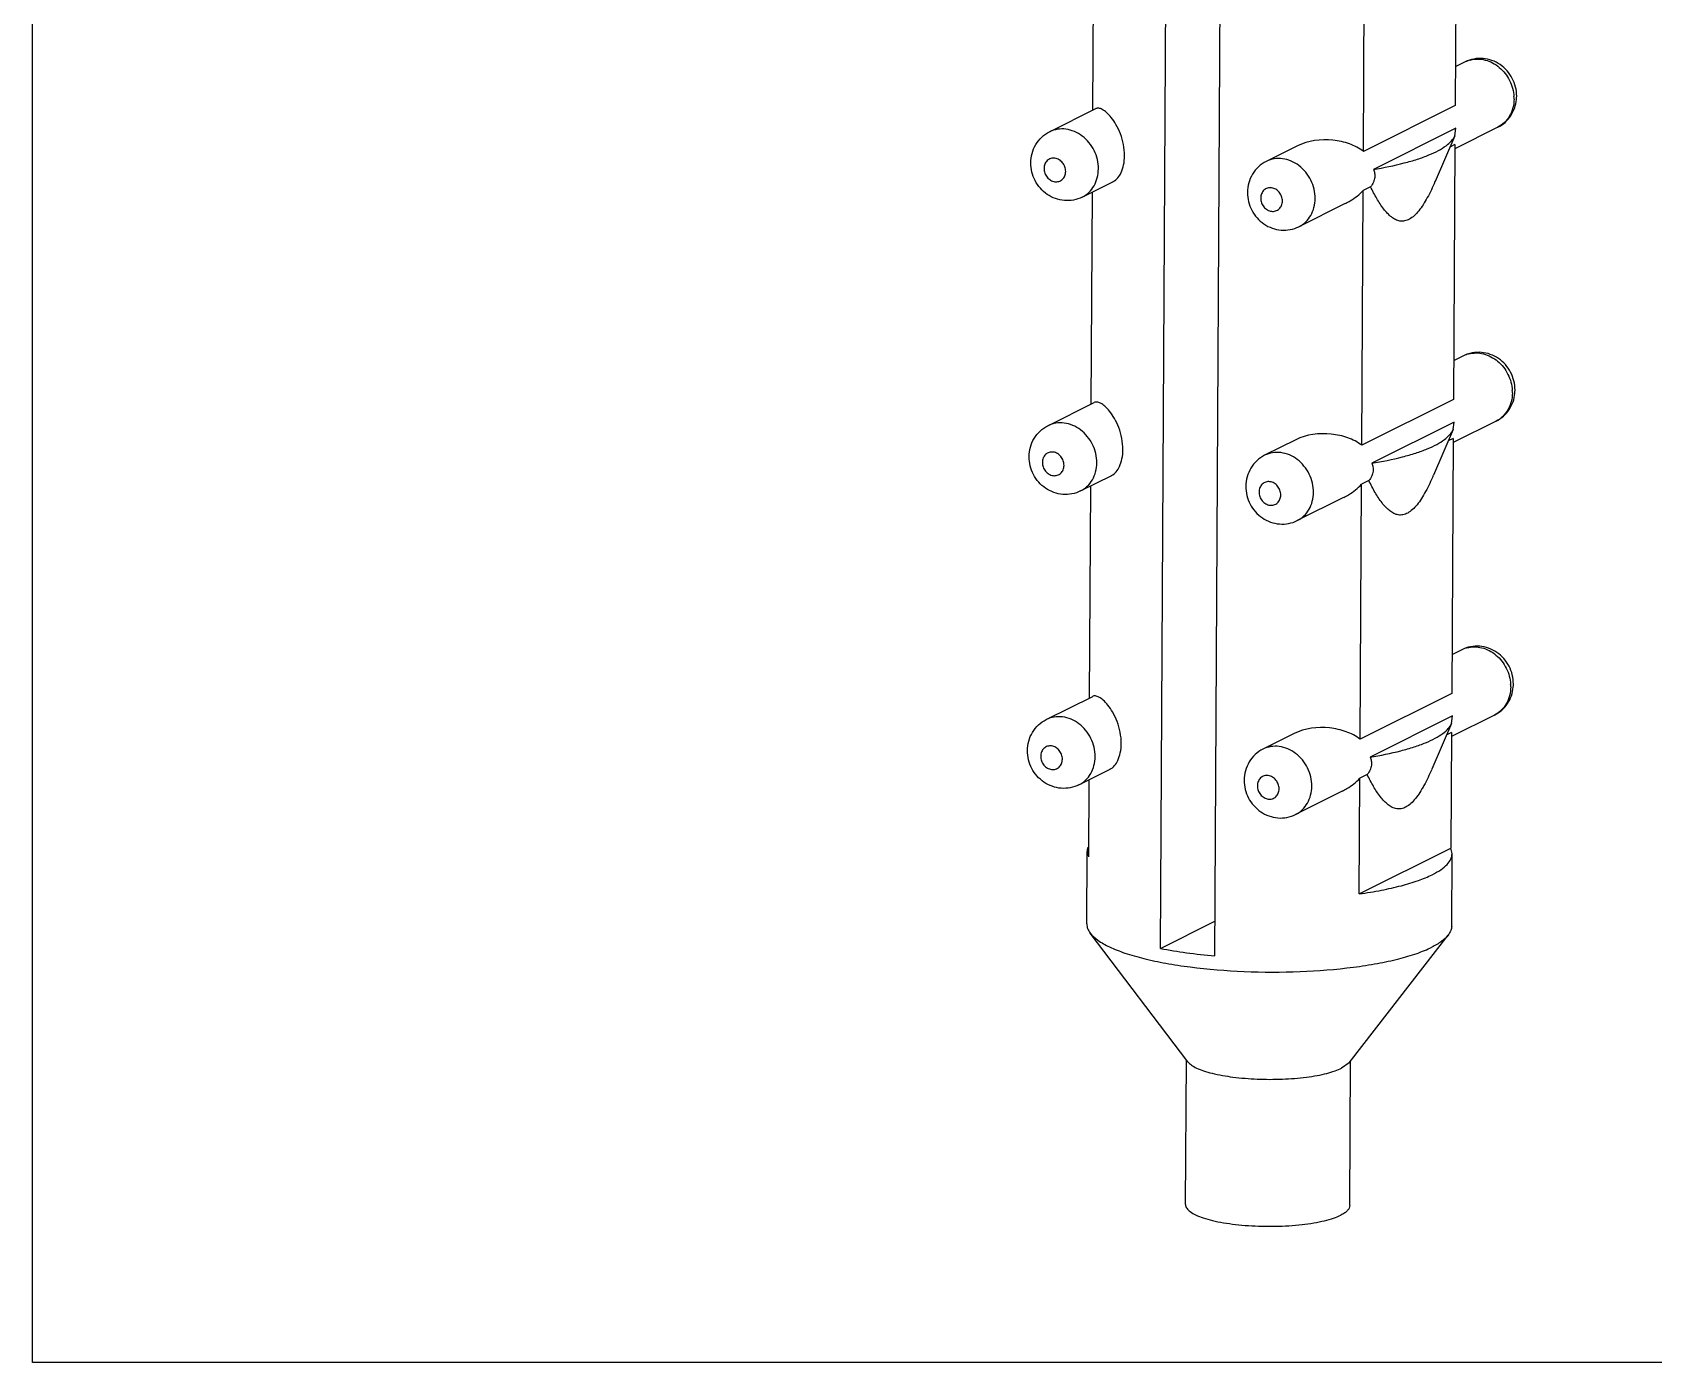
# Model space of a CAD drawing. Extents: x 0 to 1354, y 0 to 992.
# Drawn here: x 988.6 to 1041.9, y 453.6 to 497.3 of the extents above; entities that cross this region are included whole.
import ezdxf

# ---------------------------------------------------------------- set-up
doc = ezdxf.new("R2010")
doc.units = 0
doc.header["$LTSCALE"] = 10
doc.header["$MEASUREMENT"] = 0
doc.layers.get('0').update_dxf_attribs({"linetype": 'CONTINUOUS'})
doc.layers.add('02___PRT_ALL_AXES', color=7, linetype='CONTINUOUS')

msp = doc.modelspace()

# ---------------------------------------------------------------- linework, layer by layer
at = {"color": 7, "linetype": 'Continuous'}
for p, q in [((1025.721, 467.202), (1026.05, 525.757)), ((1027.502, 466.959), (1027.831, 525.513)), ((1035.432, 494.171), (1032.72, 492.816)), ((1035.402, 493.924), (1034.752, 492.421)), ((1035.402, 493.924), (1035.432, 494.171)), ((1035.401, 493.63), (1035.24, 493.55)), ((1032.628, 492.244), (1032.387, 492.124)), ((1035.378, 484.509), (1032.666, 483.153)), ((1035.348, 484.262), (1034.698, 482.759)), ((1035.348, 484.261), (1035.378, 484.509)), ((1035.347, 483.968), (1035.186, 483.887)), ((1032.574, 482.582), (1032.333, 482.461)), ((1035.323, 474.846), (1032.612, 473.491)), ((1035.294, 474.599), (1034.643, 473.097)), ((1035.294, 474.599), (1035.323, 474.846)), ((1035.292, 474.305), (1035.132, 474.225)), ((1032.52, 472.919), (1032.279, 472.799)), ((1023.31, 470.391), (1023.349, 470.212)), ((1032.258, 468.995), (1035.271, 470.501)), ((1035.31, 470.323), (1035.271, 470.501)), ((1025.721, 467.202), (1027.509, 468.096))]:
    msp.add_line(p, q, dxfattribs=at)
msp.add_lwpolyline([(1095.253, 618.265), (1095.253, 618.265), (1095.253, 453.585), (988.62, 453.585), (988.62, 618.265)])
for centre, radius, start, end in [((1036.142, 495.546), 0.896, 105.0908, 116.5406), ((1036.082, 495.135), 1.265, 359.69, 3.3256), ((1036.225, 495.228), 1.209, 354.7318, 359.6764), ((1036.087, 485.884), 0.896, 105.0908, 116.5406), ((1036.028, 485.473), 1.265, 359.69, 3.3256), ((1036.171, 485.566), 1.209, 354.7318, 359.6764), ((1036.033, 476.222), 0.896, 105.0908, 116.5406), ((1035.973, 475.81), 1.265, 359.69, 3.3256), ((1036.117, 475.903), 1.209, 354.7318, 359.6764)]:
    msp.add_arc(centre, radius, start, end, dxfattribs=at)
for points, knots in [([(1037.434, 495.221), (1037.435, 495.322), (1037.41, 495.526), (1037.302, 495.813), (1037.128, 496.066), (1036.898, 496.269), (1036.626, 496.409), (1036.328, 496.474), (1036.024, 496.458), (1035.831, 496.393), (1035.741, 496.348)], [0, 0, 0, 0, 0.125412, 0.251172, 0.376846, 0.502211, 0.627115, 0.751613, 0.875869, 1, 1, 1, 1]), ([(1035.908, 496.411), (1035.987, 496.432), (1036.152, 496.454), (1036.403, 496.421), (1036.647, 496.327), (1036.946, 496.125), (1037.234, 495.756), (1037.334, 495.392), (1037.345, 495.209)], [0, 0, 0, 0, 0.114836, 0.232873, 0.355003, 0.481207, 0.740523, 1, 1, 1, 1]), ([(1037.347, 495.128), (1037.346, 495.03), (1037.322, 494.836), (1037.216, 494.569), (1037.045, 494.347), (1036.894, 494.241), (1036.814, 494.201)], [0, 0, 0, 0, 0.263055, 0.516338, 0.760765, 1, 1, 1, 1]), ([(1036.814, 494.201), (1036.9, 494.244), (1037.06, 494.352), (1037.251, 494.571), (1037.38, 494.832), (1037.42, 495.021), (1037.429, 495.117)], [0, 0, 0, 0, 0.249382, 0.499005, 0.749051, 1, 1, 1, 1]), ([(1021.453, 493.031), (1021.454, 493.136), (1021.482, 493.346), (1021.607, 493.638), (1021.806, 493.884), (1021.98, 494.005), (1022.073, 494.051)], [0, 0, 0, 0, 0.250995, 0.501131, 0.75069, 1, 1, 1, 1]), ([(1023.678, 492.832), (1023.679, 492.935), (1023.655, 493.143), (1023.548, 493.439), (1023.378, 493.704), (1023.156, 493.92), (1022.896, 494.073), (1022.614, 494.151), (1022.332, 494.149), (1022.154, 494.092), (1022.073, 494.051)], [0, 0, 0, 0, 0.129452, 0.261225, 0.393028, 0.522644, 0.64831, 0.769235, 0.885889, 1, 1, 1, 1]), ([(1032.72, 492.816), (1033.062, 492.871), (1033.551, 492.968), (1034.158, 493.142), (1034.535, 493.278), (1034.851, 493.424), (1035.103, 493.578), (1035.29, 493.739), (1035.376, 493.863), (1035.402, 493.924)], [0, 0, 0, 0, 0.349335, 0.501144, 0.635835, 0.752632, 0.851368, 0.932907, 1, 1, 1, 1]), ([(1022.602, 492.748), (1022.603, 492.799), (1022.584, 492.903), (1022.507, 493.04), (1022.391, 493.141), (1022.252, 493.192), (1022.109, 493.183), (1021.987, 493.111), (1021.907, 492.99), (1021.89, 492.894), (1021.89, 492.845)], [0, 0, 0, 0, 0.132221, 0.266287, 0.3971, 0.521214, 0.638908, 0.75451, 0.873784, 1, 1, 1, 1]), ([(1030.805, 491.858), (1030.806, 491.961), (1030.781, 492.169), (1030.675, 492.465), (1030.505, 492.73), (1030.282, 492.946), (1030.022, 493.099), (1029.741, 493.178), (1029.458, 493.175), (1029.281, 493.118), (1029.2, 493.078)], [0, 0, 0, 0, 0.129452, 0.261225, 0.393028, 0.522644, 0.64831, 0.769235, 0.885889, 1, 1, 1, 1]), ([(1023.146, 491.905), (1023.056, 491.86), (1022.864, 491.795), (1022.559, 491.779), (1022.261, 491.844), (1021.989, 491.983), (1021.76, 492.186), (1021.586, 492.439), (1021.477, 492.726), (1021.452, 492.93), (1021.453, 493.031)], [0, 0, 0, 0, 0.124127, 0.248393, 0.372911, 0.497834, 0.623207, 0.748877, 0.874606, 1, 1, 1, 1]), ([(1021.89, 492.845), (1021.889, 492.794), (1021.908, 492.69), (1021.985, 492.553), (1022.1, 492.451), (1022.24, 492.4), (1022.383, 492.41), (1022.505, 492.482), (1022.585, 492.602), (1022.602, 492.699), (1022.602, 492.748)], [0, 0, 0, 0, 0.132221, 0.266287, 0.3971, 0.521214, 0.638908, 0.75451, 0.873784, 1, 1, 1, 1]), ([(1023.146, 491.905), (1023.226, 491.945), (1023.376, 492.051), (1023.547, 492.272), (1023.654, 492.54), (1023.678, 492.734), (1023.678, 492.832)], [0, 0, 0, 0, 0.239235, 0.483662, 0.736945, 1, 1, 1, 1]), ([(1029.2, 493.078), (1029.106, 493.031), (1028.932, 492.911), (1028.733, 492.664), (1028.609, 492.373), (1028.58, 492.162), (1028.58, 492.058)], [0, 0, 0, 0, 0.249297, 0.498858, 0.749004, 1, 1, 1, 1]), ([(1032.72, 492.816), (1032.739, 492.777), (1032.768, 492.691), (1032.774, 492.545), (1032.727, 492.388), (1032.665, 492.291), (1032.628, 492.244)], [0, 0, 0, 0, 0.211465, 0.441327, 0.704594, 1, 1, 1, 1]), ([(1029.729, 491.774), (1029.729, 491.825), (1029.711, 491.929), (1029.634, 492.066), (1029.518, 492.168), (1029.379, 492.219), (1029.236, 492.209), (1029.114, 492.137), (1029.034, 492.017), (1029.017, 491.92), (1029.016, 491.871)], [0, 0, 0, 0, 0.132221, 0.266287, 0.3971, 0.521213, 0.638907, 0.75451, 0.873784, 1, 1, 1, 1]), ([(1034.748, 492.412), (1034.671, 492.233), (1034.55, 491.976), (1034.365, 491.659), (1034.222, 491.457), (1034.073, 491.293), (1033.917, 491.175), (1033.755, 491.112), (1033.594, 491.109), (1033.444, 491.16), (1033.306, 491.25), (1033.178, 491.37), (1033.012, 491.568), (1032.824, 491.86), (1032.693, 492.112), (1032.628, 492.244)], [0, 0, 0, 0, 0.173088, 0.253249, 0.32715, 0.393191, 0.45041, 0.49991, 0.545213, 0.590633, 0.638989, 0.691185, 0.747191, 0.868709, 1, 1, 1, 1]), ([(1028.58, 492.058), (1028.579, 491.956), (1028.604, 491.753), (1028.712, 491.466), (1028.886, 491.213), (1029.116, 491.01), (1029.388, 490.87), (1029.686, 490.805), (1029.99, 490.821), (1030.183, 490.886), (1030.273, 490.931)], [0, 0, 0, 0, 0.125412, 0.251172, 0.376846, 0.502211, 0.627115, 0.751613, 0.875869, 1, 1, 1, 1]), ([(1029.016, 491.871), (1029.016, 491.82), (1029.035, 491.716), (1029.111, 491.579), (1029.227, 491.478), (1029.366, 491.427), (1029.509, 491.437), (1029.631, 491.508), (1029.711, 491.629), (1029.729, 491.725), (1029.729, 491.774)], [0, 0, 0, 0, 0.132221, 0.266287, 0.3971, 0.521213, 0.638907, 0.75451, 0.873784, 1, 1, 1, 1]), ([(1030.273, 490.931), (1030.353, 490.971), (1030.503, 491.077), (1030.674, 491.299), (1030.781, 491.566), (1030.805, 491.76), (1030.805, 491.858)], [0, 0, 0, 0, 0.239235, 0.483662, 0.736945, 1, 1, 1, 1]), ([(1037.38, 485.559), (1037.38, 485.66), (1037.356, 485.864), (1037.247, 486.151), (1037.073, 486.404), (1036.844, 486.607), (1036.572, 486.746), (1036.273, 486.811), (1035.969, 486.795), (1035.777, 486.73), (1035.687, 486.685)], [0, 0, 0, 0, 0.125412, 0.251172, 0.376846, 0.502211, 0.627115, 0.751613, 0.875869, 1, 1, 1, 1]), ([(1035.854, 486.749), (1035.932, 486.77), (1036.098, 486.791), (1036.349, 486.759), (1036.592, 486.664), (1036.892, 486.463), (1037.18, 486.094), (1037.28, 485.729), (1037.29, 485.546)], [0, 0, 0, 0, 0.114836, 0.232873, 0.355003, 0.481207, 0.740523, 1, 1, 1, 1]), ([(1037.293, 485.466), (1037.292, 485.368), (1037.268, 485.174), (1037.161, 484.906), (1036.991, 484.685), (1036.84, 484.579), (1036.76, 484.539)], [0, 0, 0, 0, 0.263055, 0.516338, 0.760765, 1, 1, 1, 1]), ([(1036.76, 484.539), (1036.846, 484.581), (1037.006, 484.69), (1037.196, 484.909), (1037.325, 485.169), (1037.366, 485.359), (1037.375, 485.455)], [0, 0, 0, 0, 0.249382, 0.499005, 0.749051, 1, 1, 1, 1]), ([(1021.399, 483.369), (1021.399, 483.474), (1021.428, 483.684), (1021.552, 483.976), (1021.751, 484.222), (1021.925, 484.342), (1022.019, 484.389)], [0, 0, 0, 0, 0.250995, 0.501131, 0.75069, 1, 1, 1, 1]), ([(1023.624, 483.17), (1023.625, 483.272), (1023.6, 483.48), (1023.494, 483.776), (1023.324, 484.041), (1023.101, 484.257), (1022.841, 484.41), (1022.56, 484.489), (1022.277, 484.486), (1022.1, 484.429), (1022.019, 484.389)], [0, 0, 0, 0, 0.129452, 0.261225, 0.393028, 0.522644, 0.64831, 0.769235, 0.885889, 1, 1, 1, 1]), ([(1032.666, 483.153), (1033.008, 483.209), (1033.497, 483.306), (1034.104, 483.48), (1034.48, 483.616), (1034.797, 483.761), (1035.049, 483.915), (1035.236, 484.077), (1035.321, 484.2), (1035.348, 484.261)], [0, 0, 0, 0, 0.349335, 0.501144, 0.635835, 0.752632, 0.851368, 0.932907, 1, 1, 1, 1]), ([(1023.092, 482.242), (1023.002, 482.197), (1022.809, 482.132), (1022.505, 482.116), (1022.207, 482.181), (1021.935, 482.321), (1021.705, 482.524), (1021.531, 482.777), (1021.423, 483.064), (1021.398, 483.268), (1021.399, 483.369)], [0, 0, 0, 0, 0.124127, 0.248393, 0.372911, 0.497834, 0.623207, 0.748877, 0.874606, 1, 1, 1, 1]), ([(1022.548, 483.085), (1022.548, 483.137), (1022.53, 483.241), (1022.453, 483.377), (1022.337, 483.479), (1022.198, 483.53), (1022.055, 483.52), (1021.933, 483.448), (1021.853, 483.328), (1021.836, 483.232), (1021.835, 483.183)], [0, 0, 0, 0, 0.132221, 0.266287, 0.3971, 0.521214, 0.638908, 0.75451, 0.873784, 1, 1, 1, 1]), ([(1021.835, 483.183), (1021.835, 483.131), (1021.854, 483.027), (1021.93, 482.891), (1022.046, 482.789), (1022.185, 482.738), (1022.328, 482.748), (1022.451, 482.82), (1022.53, 482.94), (1022.548, 483.036), (1022.548, 483.085)], [0, 0, 0, 0, 0.132221, 0.266287, 0.3971, 0.521214, 0.638908, 0.75451, 0.873784, 1, 1, 1, 1]), ([(1023.092, 482.242), (1023.172, 482.282), (1023.322, 482.389), (1023.493, 482.61), (1023.6, 482.877), (1023.624, 483.071), (1023.624, 483.17)], [0, 0, 0, 0, 0.239235, 0.483662, 0.736945, 1, 1, 1, 1]), ([(1029.145, 483.415), (1029.052, 483.369), (1028.878, 483.248), (1028.679, 483.002), (1028.554, 482.71), (1028.526, 482.5), (1028.525, 482.395)], [0, 0, 0, 0, 0.249297, 0.498858, 0.749004, 1, 1, 1, 1]), ([(1030.751, 482.196), (1030.751, 482.299), (1030.727, 482.507), (1030.62, 482.803), (1030.45, 483.068), (1030.228, 483.284), (1029.968, 483.437), (1029.687, 483.515), (1029.404, 483.513), (1029.226, 483.456), (1029.145, 483.415)], [0, 0, 0, 0, 0.129452, 0.261225, 0.393028, 0.522644, 0.64831, 0.769235, 0.885889, 1, 1, 1, 1]), ([(1032.666, 483.153), (1032.684, 483.114), (1032.714, 483.028), (1032.719, 482.882), (1032.673, 482.726), (1032.611, 482.629), (1032.574, 482.582)], [0, 0, 0, 0, 0.211465, 0.441327, 0.704594, 1, 1, 1, 1]), ([(1029.675, 482.112), (1029.675, 482.163), (1029.656, 482.267), (1029.58, 482.404), (1029.464, 482.505), (1029.325, 482.556), (1029.182, 482.547), (1029.059, 482.475), (1028.98, 482.354), (1028.962, 482.258), (1028.962, 482.209)], [0, 0, 0, 0, 0.132221, 0.266287, 0.3971, 0.521213, 0.638907, 0.75451, 0.873784, 1, 1, 1, 1]), ([(1034.693, 482.749), (1034.616, 482.571), (1034.496, 482.313), (1034.31, 481.996), (1034.168, 481.794), (1034.018, 481.63), (1033.862, 481.513), (1033.701, 481.45), (1033.54, 481.447), (1033.39, 481.498), (1033.252, 481.588), (1033.123, 481.708), (1032.957, 481.905), (1032.769, 482.198), (1032.638, 482.449), (1032.574, 482.582)], [0, 0, 0, 0, 0.173088, 0.253249, 0.32715, 0.393191, 0.45041, 0.49991, 0.545213, 0.590633, 0.638989, 0.691185, 0.747191, 0.868709, 1, 1, 1, 1]), ([(1028.525, 482.395), (1028.525, 482.294), (1028.549, 482.09), (1028.658, 481.803), (1028.832, 481.55), (1029.062, 481.347), (1029.334, 481.208), (1029.632, 481.143), (1029.936, 481.159), (1030.129, 481.224), (1030.218, 481.269)], [0, 0, 0, 0, 0.125412, 0.251172, 0.376846, 0.502211, 0.627115, 0.751613, 0.875869, 1, 1, 1, 1]), ([(1028.962, 482.209), (1028.962, 482.158), (1028.98, 482.054), (1029.057, 481.917), (1029.173, 481.815), (1029.312, 481.764), (1029.455, 481.774), (1029.577, 481.846), (1029.657, 481.966), (1029.674, 482.063), (1029.675, 482.112)], [0, 0, 0, 0, 0.132221, 0.266287, 0.3971, 0.521213, 0.638907, 0.75451, 0.873784, 1, 1, 1, 1]), ([(1030.218, 481.269), (1030.298, 481.309), (1030.449, 481.415), (1030.62, 481.636), (1030.726, 481.904), (1030.75, 482.098), (1030.751, 482.196)], [0, 0, 0, 0, 0.239235, 0.483662, 0.736945, 1, 1, 1, 1]), ([(1037.326, 475.896), (1037.326, 475.998), (1037.302, 476.201), (1037.193, 476.488), (1037.019, 476.741), (1036.789, 476.944), (1036.517, 477.084), (1036.219, 477.149), (1035.915, 477.133), (1035.722, 477.068), (1035.633, 477.023)], [0, 0, 0, 0, 0.125412, 0.251172, 0.376846, 0.502211, 0.627115, 0.751613, 0.875869, 1, 1, 1, 1]), ([(1035.8, 477.086), (1035.878, 477.108), (1036.043, 477.129), (1036.294, 477.096), (1036.538, 477.002), (1036.837, 476.8), (1037.126, 476.431), (1037.226, 476.067), (1037.236, 475.884)], [0, 0, 0, 0, 0.114836, 0.232873, 0.355003, 0.481207, 0.740523, 1, 1, 1, 1]), ([(1037.238, 475.804), (1037.238, 475.705), (1037.214, 475.511), (1037.107, 475.244), (1036.936, 475.023), (1036.786, 474.916), (1036.706, 474.876)], [0, 0, 0, 0, 0.263055, 0.516338, 0.760765, 1, 1, 1, 1]), ([(1036.706, 474.876), (1036.791, 474.919), (1036.952, 475.027), (1037.142, 475.246), (1037.271, 475.507), (1037.312, 475.697), (1037.321, 475.792)], [0, 0, 0, 0, 0.249382, 0.499005, 0.749051, 1, 1, 1, 1]), ([(1021.344, 473.706), (1021.345, 473.811), (1021.373, 474.021), (1021.498, 474.313), (1021.697, 474.559), (1021.871, 474.68), (1021.964, 474.727)], [0, 0, 0, 0, 0.250995, 0.501131, 0.75069, 1, 1, 1, 1]), ([(1023.57, 473.507), (1023.57, 473.61), (1023.546, 473.818), (1023.439, 474.114), (1023.269, 474.379), (1023.047, 474.595), (1022.787, 474.748), (1022.506, 474.826), (1022.223, 474.824), (1022.045, 474.767), (1021.964, 474.727)], [0, 0, 0, 0, 0.129452, 0.261225, 0.393028, 0.522644, 0.64831, 0.769235, 0.885889, 1, 1, 1, 1]), ([(1032.612, 473.491), (1032.954, 473.547), (1033.442, 473.644), (1034.049, 473.817), (1034.426, 473.953), (1034.742, 474.099), (1034.995, 474.253), (1035.182, 474.414), (1035.267, 474.538), (1035.294, 474.599)], [0, 0, 0, 0, 0.349335, 0.501144, 0.635835, 0.752632, 0.851368, 0.932907, 1, 1, 1, 1]), ([(1023.037, 472.58), (1022.948, 472.535), (1022.755, 472.47), (1022.451, 472.454), (1022.153, 472.519), (1021.881, 472.658), (1021.651, 472.862), (1021.477, 473.114), (1021.368, 473.401), (1021.344, 473.605), (1021.344, 473.706)], [0, 0, 0, 0, 0.124127, 0.248393, 0.372911, 0.497834, 0.623207, 0.748877, 0.874606, 1, 1, 1, 1]), ([(1022.494, 473.423), (1022.494, 473.474), (1022.475, 473.578), (1022.399, 473.715), (1022.283, 473.817), (1022.144, 473.868), (1022.001, 473.858), (1021.878, 473.786), (1021.799, 473.665), (1021.781, 473.569), (1021.781, 473.52)], [0, 0, 0, 0, 0.132221, 0.266287, 0.3971, 0.521214, 0.638908, 0.75451, 0.873784, 1, 1, 1, 1]), ([(1021.781, 473.52), (1021.781, 473.469), (1021.799, 473.365), (1021.876, 473.228), (1021.992, 473.126), (1022.131, 473.075), (1022.274, 473.085), (1022.396, 473.157), (1022.476, 473.277), (1022.493, 473.374), (1022.494, 473.423)], [0, 0, 0, 0, 0.132221, 0.266287, 0.3971, 0.521214, 0.638908, 0.75451, 0.873784, 1, 1, 1, 1]), ([(1023.037, 472.58), (1023.117, 472.62), (1023.268, 472.726), (1023.439, 472.947), (1023.545, 473.215), (1023.569, 473.409), (1023.57, 473.507)], [0, 0, 0, 0, 0.239235, 0.483662, 0.736945, 1, 1, 1, 1]), ([(1029.091, 473.753), (1028.998, 473.706), (1028.824, 473.586), (1028.625, 473.34), (1028.5, 473.048), (1028.472, 472.838), (1028.471, 472.733)], [0, 0, 0, 0, 0.249297, 0.498858, 0.749004, 1, 1, 1, 1]), ([(1030.696, 472.534), (1030.697, 472.636), (1030.673, 472.844), (1030.566, 473.14), (1030.396, 473.405), (1030.174, 473.621), (1029.914, 473.774), (1029.633, 473.853), (1029.35, 473.85), (1029.172, 473.793), (1029.091, 473.753)], [0, 0, 0, 0, 0.129452, 0.261225, 0.393028, 0.522644, 0.64831, 0.769235, 0.885889, 1, 1, 1, 1]), ([(1032.612, 473.491), (1032.63, 473.452), (1032.659, 473.366), (1032.665, 473.22), (1032.619, 473.064), (1032.557, 472.967), (1032.52, 472.919)], [0, 0, 0, 0, 0.211465, 0.441327, 0.704594, 1, 1, 1, 1]), ([(1034.639, 473.087), (1034.562, 472.909), (1034.441, 472.651), (1034.256, 472.334), (1034.113, 472.132), (1033.964, 471.968), (1033.808, 471.85), (1033.647, 471.787), (1033.486, 471.785), (1033.336, 471.835), (1033.198, 471.925), (1033.069, 472.046), (1032.903, 472.243), (1032.715, 472.535), (1032.584, 472.787), (1032.52, 472.919)], [0, 0, 0, 0, 0.173088, 0.253249, 0.32715, 0.393191, 0.45041, 0.49991, 0.545213, 0.590633, 0.638989, 0.691185, 0.747191, 0.868709, 1, 1, 1, 1]), ([(1028.471, 472.733), (1028.471, 472.632), (1028.495, 472.428), (1028.604, 472.141), (1028.778, 471.888), (1029.007, 471.685), (1029.279, 471.545), (1029.578, 471.48), (1029.882, 471.496), (1030.074, 471.561), (1030.164, 471.606)], [0, 0, 0, 0, 0.125412, 0.251172, 0.376846, 0.502211, 0.627115, 0.751613, 0.875869, 1, 1, 1, 1]), ([(1028.908, 472.547), (1028.907, 472.495), (1028.926, 472.391), (1029.003, 472.255), (1029.119, 472.153), (1029.258, 472.102), (1029.401, 472.112), (1029.523, 472.184), (1029.603, 472.304), (1029.62, 472.4), (1029.62, 472.449)], [0, 0, 0, 0, 0.132221, 0.266287, 0.3971, 0.521213, 0.638907, 0.75451, 0.873784, 1, 1, 1, 1]), ([(1029.62, 472.449), (1029.621, 472.501), (1029.602, 472.605), (1029.525, 472.741), (1029.41, 472.843), (1029.27, 472.894), (1029.127, 472.884), (1029.005, 472.812), (1028.925, 472.692), (1028.908, 472.596), (1028.908, 472.547)], [0, 0, 0, 0, 0.132221, 0.266287, 0.3971, 0.521213, 0.638907, 0.75451, 0.873784, 1, 1, 1, 1]), ([(1030.164, 471.606), (1030.244, 471.646), (1030.394, 471.753), (1030.565, 471.974), (1030.672, 472.241), (1030.696, 472.435), (1030.696, 472.534)], [0, 0, 0, 0, 0.239235, 0.483662, 0.736945, 1, 1, 1, 1]), ([(1023.335, 470.53), (1023.331, 470.518), (1023.317, 470.473), (1023.31, 470.426), (1023.31, 470.391)], [0, 0, 0, 0, 0.25646, 1, 1, 1, 1]), ([(1034.655, 469.626), (1034.753, 469.675), (1034.926, 469.773), (1035.138, 469.944), (1035.275, 470.126), (1035.31, 470.261), (1035.31, 470.323)], [0, 0, 0, 0, 0.327709, 0.596202, 0.813814, 1, 1, 1, 1]), ([(1032.258, 468.995), (1032.502, 469.029), (1032.966, 469.105), (1033.616, 469.25), (1034.174, 469.417), (1034.508, 469.553), (1034.655, 469.626)], [0, 0, 0, 0, 0.29778, 0.566555, 0.801727, 1, 1, 1, 1]), ([(1025.721, 467.202), (1026.003, 467.147), (1026.596, 467.051), (1027.192, 466.986), (1027.502, 466.959)], [0, 0, 0, 0, 0.480442, 1, 1, 1, 1])]:
    msp.add_open_spline(points, degree=3, knots=knots, dxfattribs=at)
at = {"layer": '02___PRT_ALL_AXES', "color": 7, "linetype": 'Continuous'}
for p, q in [((1035.455, 503.292), (1035.408, 494.912)), ((1023.526, 501.73), (1023.487, 494.758)), ((1032.395, 493.406), (1032.442, 501.786)), ((1035.741, 496.348), (1035.415, 496.185)), ((1022.073, 494.051), (1023.598, 494.814)), ((1035.408, 494.912), (1032.395, 493.406)), ((1036.814, 494.201), (1035.4, 493.494)), ((1030.225, 493.59), (1029.2, 493.078)), ((1035.401, 493.63), (1035.354, 485.249)), ((1023.146, 491.905), (1024.171, 492.417)), ((1032.34, 483.743), (1032.387, 492.124)), ((1023.472, 492.068), (1023.433, 485.096)), ((1031.798, 491.694), (1030.273, 490.931)), ((1035.687, 486.685), (1035.361, 486.522)), ((1035.354, 485.249), (1032.34, 483.743)), ((1022.019, 484.389), (1023.544, 485.152)), ((1036.76, 484.539), (1035.346, 483.832)), ((1030.17, 483.928), (1029.145, 483.415)), ((1035.347, 483.968), (1035.3, 475.587)), ((1023.092, 482.242), (1024.117, 482.755)), ((1023.418, 482.405), (1023.379, 475.433)), ((1031.744, 482.031), (1030.218, 481.269)), ((1032.286, 474.081), (1032.333, 482.461)), ((1035.633, 477.023), (1035.307, 476.86)), ((1035.3, 475.587), (1032.286, 474.081)), ((1021.964, 474.727), (1023.49, 475.489)), ((1036.706, 474.876), (1035.292, 474.169)), ((1030.116, 474.265), (1029.091, 473.753)), ((1035.292, 474.305), (1035.271, 470.501)), ((1023.037, 472.58), (1024.063, 473.092)), ((1023.363, 472.743), (1023.349, 470.212)), ((1032.258, 468.995), (1032.279, 472.799)), ((1031.69, 472.369), (1030.164, 471.606)), ((1023.297, 468.005), (1023.31, 470.39)), ((1035.297, 467.937), (1035.31, 470.323)), ((1026.623, 463.473), (1023.409, 467.704)), ((1031.92, 463.443), (1035.181, 467.638)), ((1026.545, 458.777), (1026.572, 463.54)), ((1031.92, 463.443), (1031.677, 463.264)), ((1031.945, 458.747), (1031.972, 463.51))]:
    msp.add_line(p, q, dxfattribs=at)
for points, knots in [([(1024.539, 493.262), (1024.539, 493.386), (1024.514, 493.634), (1024.414, 493.981), (1024.272, 494.28), (1024.114, 494.515), (1023.959, 494.682), (1023.835, 494.775), (1023.746, 494.815), (1023.691, 494.829), (1023.641, 494.83), (1023.611, 494.82), (1023.598, 494.814)], [0, 0, 0, 0, 0.188909, 0.376073, 0.546755, 0.691062, 0.805447, 0.891159, 0.924667, 0.953028, 0.977533, 1, 1, 1, 1]), ([(1032.395, 493.406), (1032.257, 493.514), (1032.013, 493.636), (1031.666, 493.735), (1031.095, 493.828), (1030.575, 493.765), (1030.222, 493.589)], [0, 0, 0, 0, 0.232176, 0.353206, 0.477865, 1, 1, 1, 1]), ([(1024.168, 492.416), (1024.284, 492.474), (1024.426, 492.666), (1024.52, 492.97), (1024.538, 493.161), (1024.539, 493.262)], [0, 0, 0, 0, 0.406665, 0.683746, 1, 1, 1, 1]), ([(1031.801, 491.695), (1031.855, 491.722), (1032.068, 491.84), (1032.262, 491.991), (1032.387, 492.124)], [0, 0, 0, 0, 0.249257, 1, 1, 1, 1]), ([(1024.484, 483.599), (1024.485, 483.724), (1024.46, 483.972), (1024.359, 484.318), (1024.218, 484.618), (1024.059, 484.853), (1023.905, 485.02), (1023.781, 485.113), (1023.692, 485.153), (1023.637, 485.167), (1023.587, 485.167), (1023.557, 485.158), (1023.543, 485.151)], [0, 0, 0, 0, 0.188909, 0.376073, 0.546755, 0.691062, 0.805447, 0.891159, 0.924667, 0.953028, 0.977533, 1, 1, 1, 1]), ([(1032.34, 483.743), (1032.203, 483.852), (1031.959, 483.973), (1031.612, 484.072), (1031.041, 484.166), (1030.52, 484.103), (1030.168, 483.927)], [0, 0, 0, 0, 0.232176, 0.353206, 0.477865, 1, 1, 1, 1]), ([(1024.114, 482.753), (1024.23, 482.811), (1024.372, 483.004), (1024.465, 483.308), (1024.484, 483.498), (1024.484, 483.599)], [0, 0, 0, 0, 0.406665, 0.683746, 1, 1, 1, 1]), ([(1031.747, 482.033), (1031.801, 482.06), (1032.013, 482.177), (1032.208, 482.329), (1032.333, 482.461)], [0, 0, 0, 0, 0.249257, 1, 1, 1, 1]), ([(1024.43, 473.937), (1024.431, 474.061), (1024.405, 474.309), (1024.305, 474.656), (1024.163, 474.956), (1024.005, 475.191), (1023.851, 475.357), (1023.727, 475.45), (1023.638, 475.491), (1023.582, 475.504), (1023.532, 475.505), (1023.502, 475.495), (1023.489, 475.489)], [0, 0, 0, 0, 0.188909, 0.376073, 0.546755, 0.691062, 0.805447, 0.891159, 0.924667, 0.953028, 0.977533, 1, 1, 1, 1]), ([(1032.286, 474.081), (1032.149, 474.189), (1031.905, 474.311), (1031.558, 474.41), (1030.987, 474.503), (1030.466, 474.44), (1030.114, 474.264)], [0, 0, 0, 0, 0.232176, 0.353206, 0.477865, 1, 1, 1, 1]), ([(1024.059, 473.091), (1024.176, 473.149), (1024.318, 473.341), (1024.411, 473.645), (1024.429, 473.836), (1024.43, 473.937)], [0, 0, 0, 0, 0.406665, 0.683746, 1, 1, 1, 1]), ([(1031.693, 472.37), (1031.747, 472.397), (1031.959, 472.515), (1032.154, 472.666), (1032.279, 472.799)], [0, 0, 0, 0, 0.249257, 1, 1, 1, 1]), ([(1023.297, 468.005), (1023.297, 467.953), (1023.318, 467.844), (1023.375, 467.749), (1023.409, 467.704)], [0, 0, 0, 0, 0.471368, 1, 1, 1, 1]), ([(1023.409, 467.704), (1023.478, 467.614), (1023.679, 467.441), (1024.069, 467.228), (1024.579, 467.031), (1025.2, 466.855), (1025.917, 466.704), (1027.013, 466.537), (1028.49, 466.42), (1030.286, 466.418), (1031.752, 466.531), (1032.831, 466.696), (1033.53, 466.845), (1034.128, 467.019), (1034.485, 467.163), (1034.642, 467.241)], [0, 0, 0, 0, 0.029344, 0.06751, 0.114827, 0.170807, 0.234496, 0.30463, 0.458097, 0.617853, 0.769747, 0.838555, 0.900607, 0.954725, 1, 1, 1, 1]), ([(1035.181, 467.638), (1035.12, 467.559), (1034.949, 467.409), (1034.754, 467.297), (1034.642, 467.241)], [0, 0, 0, 0, 0.441197, 1, 1, 1, 1]), ([(1035.297, 467.937), (1035.296, 467.886), (1035.274, 467.777), (1035.216, 467.683), (1035.181, 467.638)], [0, 0, 0, 0, 0.47134, 1, 1, 1, 1]), ([(1026.623, 463.473), (1026.654, 463.432), (1026.744, 463.354), (1026.919, 463.259), (1027.149, 463.17), (1027.546, 463.058), (1028.135, 462.957), (1028.909, 462.895), (1029.717, 462.894), (1030.377, 462.945), (1030.863, 463.019), (1031.177, 463.086), (1031.446, 463.165), (1031.607, 463.229), (1031.677, 463.264)], [0, 0, 0, 0, 0.029342, 0.067511, 0.114832, 0.170814, 0.304589, 0.458066, 0.61783, 0.769734, 0.83854, 0.9006, 0.954737, 1, 1, 1, 1]), ([(1026.545, 458.777), (1026.545, 458.757), (1026.552, 458.716), (1026.582, 458.657), (1026.63, 458.599), (1026.724, 458.52), (1026.89, 458.428), (1027.138, 458.333), (1027.444, 458.249), (1027.799, 458.178), (1028.194, 458.123), (1028.767, 458.072), (1029.499, 458.056), (1030.218, 458.099), (1030.754, 458.173), (1031.101, 458.243), (1031.398, 458.326), (1031.574, 458.395), (1031.65, 458.433)], [0, 0, 0, 0, 0.010967, 0.02294, 0.036668, 0.052626, 0.092052, 0.141833, 0.201364, 0.269451, 0.344485, 0.424608, 0.591783, 0.753829, 0.827708, 0.894308, 0.952139, 1, 1, 1, 1]), ([(1031.945, 458.747), (1031.945, 458.719), (1031.929, 458.658), (1031.868, 458.576), (1031.772, 458.499), (1031.694, 458.455), (1031.65, 458.433)], [0, 0, 0, 0, 0.186128, 0.403847, 0.672639, 1, 1, 1, 1])]:
    msp.add_open_spline(points, degree=3, knots=knots, dxfattribs=at)

doc.saveas('drawing.dxf')
